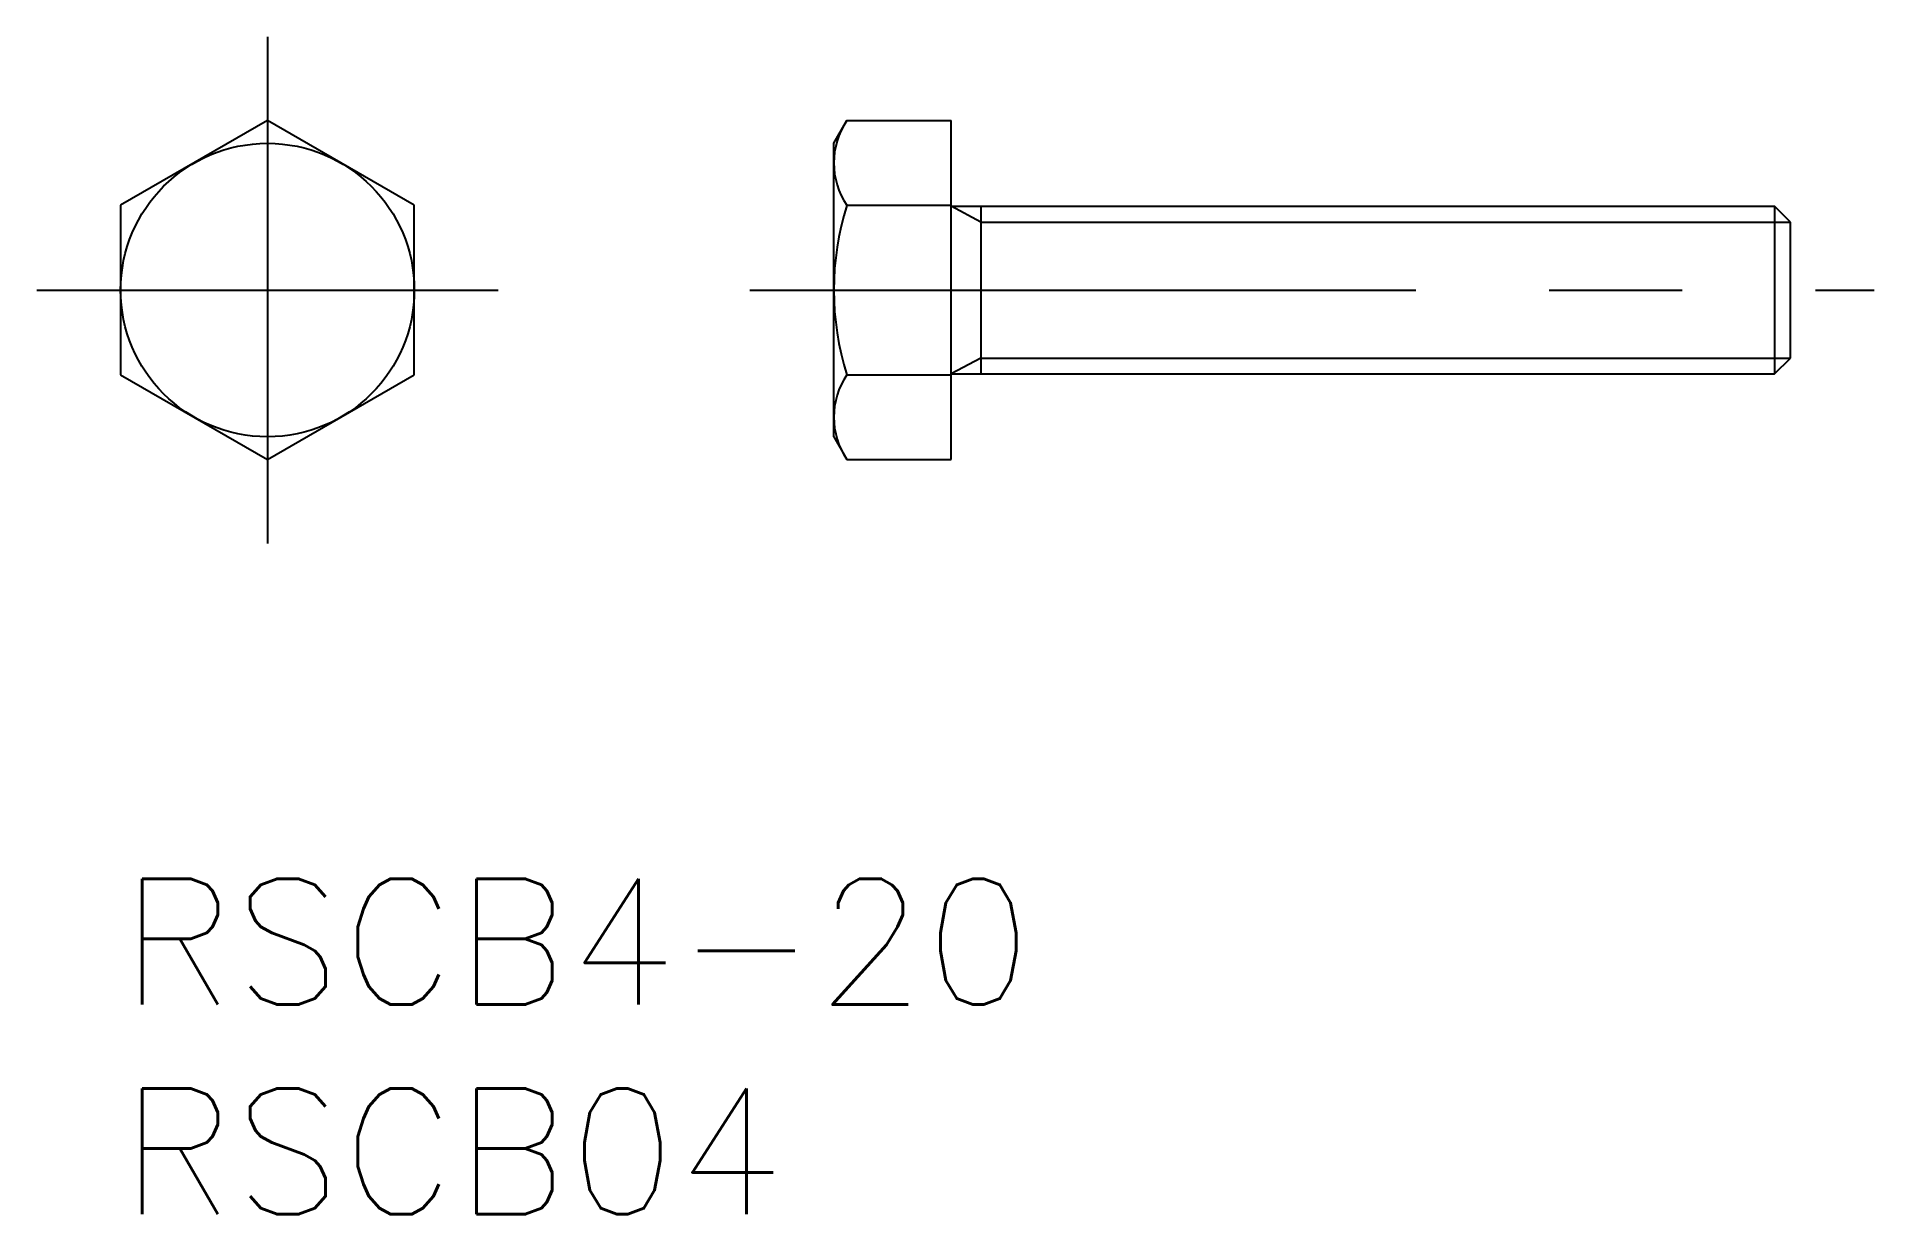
# Model space of a CAD drawing. Extents: x -2 to 41.8, y -8 to 20.1.
import ezdxf

# ---------------------------------------------------------------- set-up
doc = ezdxf.new("R2010")
doc.units = 0
doc.header["$LTSCALE"] = 0.5
doc.linetypes.add('CENTER', pattern=[50.8, 31.75, -6.35, 6.35, -6.35])
for name, color, linetype in [('MSM_CENTER', 1, 'CENTER'), ('MSM_CONTINUOUS', 7, 'CONTINUOUS'), ('MSM_NARROW', 5, 'CONTINUOUS'), ('MSM_PART_NUMBER', 7, 'CONTINUOUS')]:
    doc.layers.add(name, color=color, linetype=linetype)
doc.styles.get("Standard").update_dxf_attribs({"font": 'txt.shx', "height": 3, "bigfont": 'bigfont.shx'})

# ---------------------------------------------------------------- blocks, each defined once
blk = doc.blocks.new('*U3')
at = {"layer": 'MSM_PART_NUMBER'}
blk.add_text('RSCB4-20', height=3, dxfattribs=at).set_placement((0, -3))
blk = doc.blocks.new('*U4')
at = {"layer": 'MSM_PART_NUMBER'}
blk.add_text('RSCB04', height=3, dxfattribs=at).set_placement((0, -8))

msp = doc.modelspace()

# ---------------------------------------------------------------- linework, layer by layer
at = {"layer": 'MSM_CENTER'}
for p, q in [((3.5, 20.083), (3.5, 8)), ((-2, 14.041), (9, 14.041)), ((15, 14.041), (41.8, 14.041))]:
    msp.add_line(p, q, dxfattribs=at)
at = {"layer": 'MSM_CONTINUOUS'}
for p, q in [((3.5, 18.083), (0, 16.062)), ((7, 16.062), (3.5, 18.083)), ((17, 17.541), (17.313, 18.083)), ((17.313, 18.083), (19.8, 18.083)), ((19.8, 10), (19.8, 18.083)), ((17, 10.541), (17, 17.541)), ((0, 16.062), (0, 12.021)), ((7, 12.021), (7, 16.062)), ((17.313, 16.062), (19.8, 16.062)), ((19.8, 16.041), (39.421, 16.041)), ((20.5, 16.041), (20.5, 12.041)), ((39.8, 15.662), (39.421, 16.041)), ((39.421, 16.041), (39.421, 12.041)), ((39.8, 12.42), (39.8, 15.662)), ((39.421, 12.041), (39.8, 12.42)), ((0, 12.021), (3.5, 10)), ((3.5, 10), (7, 12.021)), ((17.313, 12.021), (19.8, 12.021)), ((19.8, 12.041), (39.421, 12.041)), ((17, 10.541), (17.313, 10)), ((17.313, 10), (19.8, 10))]:
    msp.add_line(p, q, dxfattribs=at)
msp.add_circle((3.5, 14.041), 3.5, dxfattribs=at)
for centre, radius, start, end in [((18.789, 17.073), 1.789, 145.6157, 214.3843), ((23.687, 14.041), 6.687, 162.412, 197.588), ((18.789, 11.01), 1.789, 145.6157, 214.3843)]:
    msp.add_arc(centre, radius, start, end, dxfattribs=at)
at = {"layer": 'MSM_NARROW'}
for p, q in [((20.5, 15.662), (19.8, 16.041)), ((20.5, 15.662), (39.8, 15.662)), ((20.5, 12.42), (19.8, 12.041)), ((20.5, 12.42), (39.8, 12.42))]:
    msp.add_line(p, q, dxfattribs=at)

# ---------------------------------------------------------------- block references
at = {"layer": 'MSM_CONTINUOUS'}
for name in ['*U3', '*U4']:
    msp.add_blockref(name, (0, 0), dxfattribs=at)

doc.saveas('drawing.dxf')
